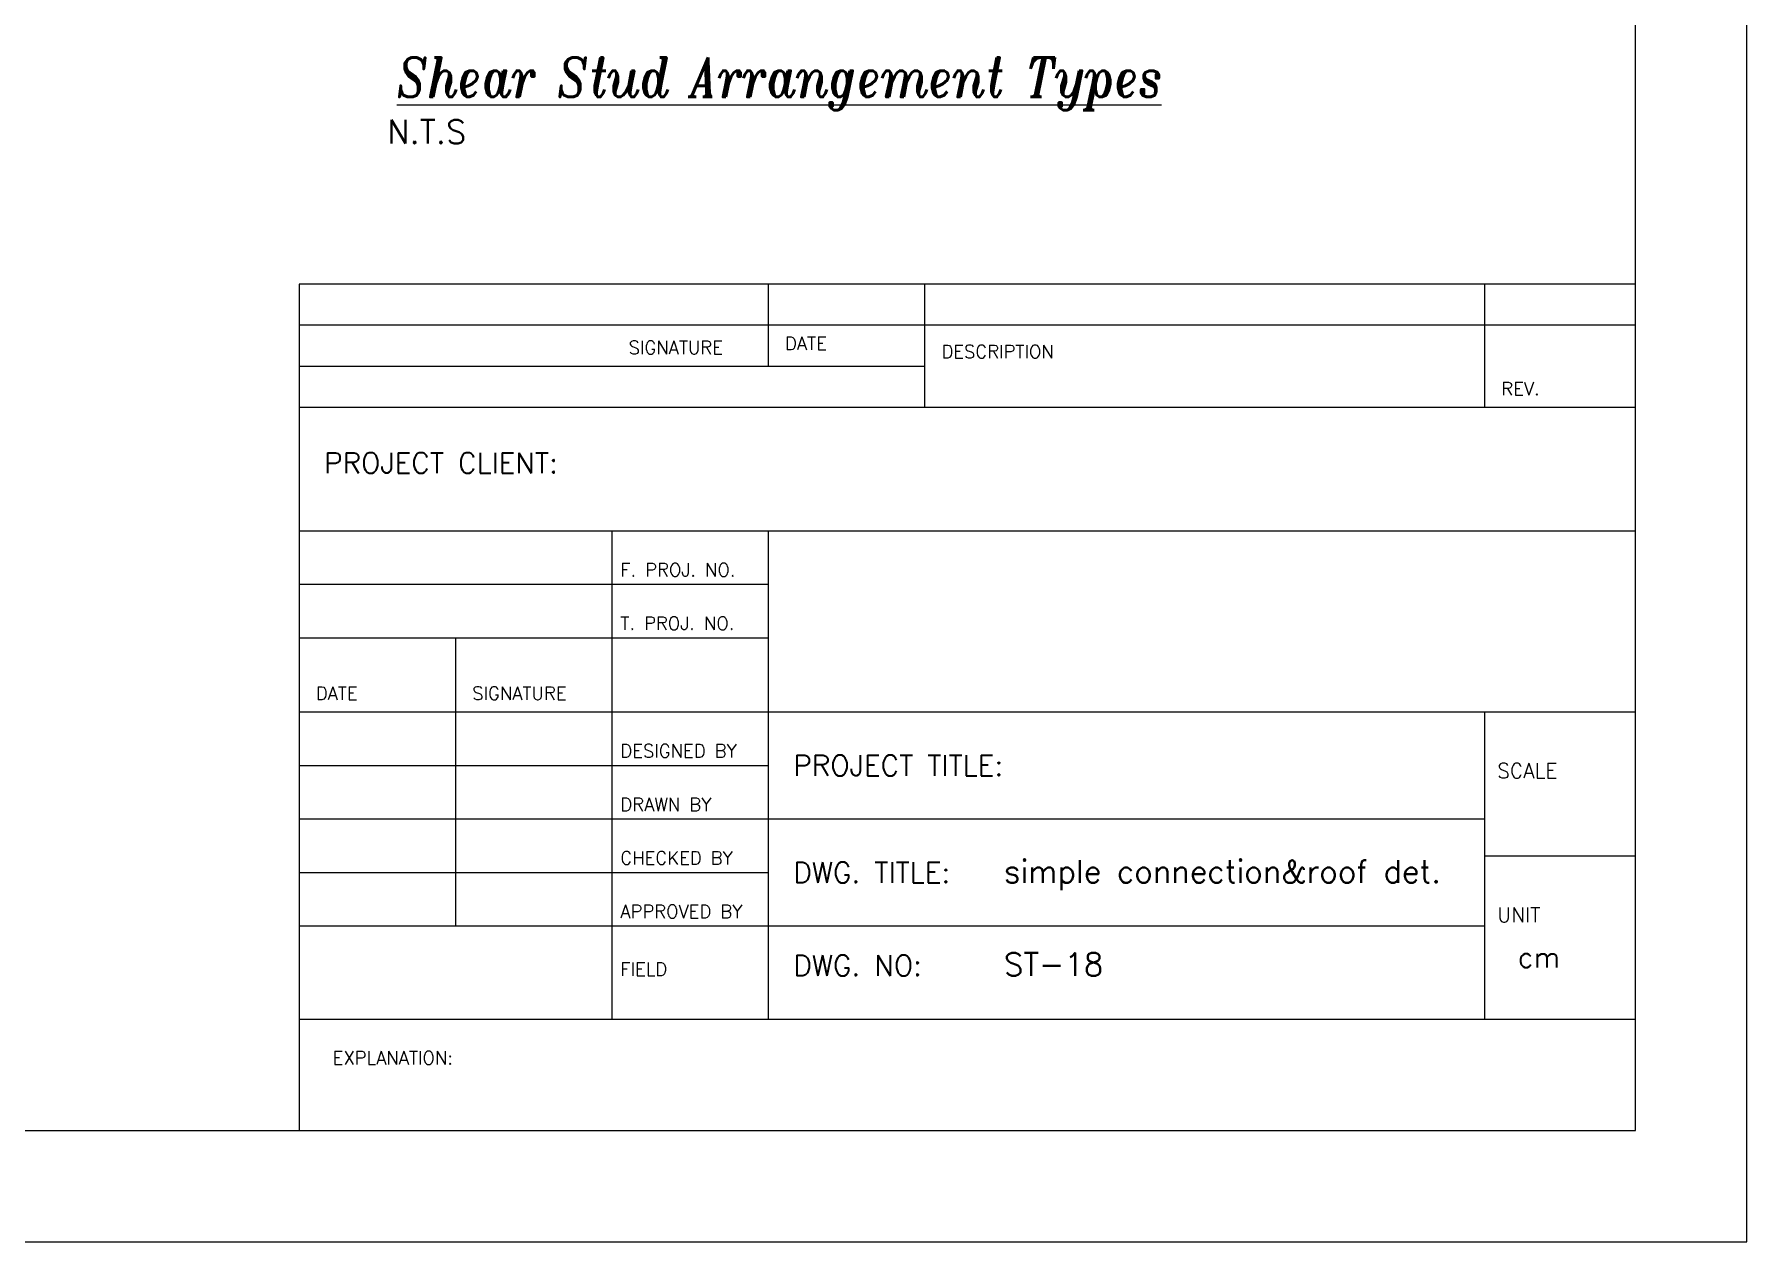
# Model space of a CAD drawing. Header units: inches. Extents: x 460503 to 460688, y 47570 to 48852.
# Drawn here: x 460568.38 to 460590.15, y 47651.02 to 47666.37 of the extents above; entities that cross this region are included whole.
import ezdxf
from ezdxf.enums import TextEntityAlignment as Align

# ---------------------------------------------------------------- set-up
doc = ezdxf.new("R2010")
doc.units = ezdxf.units.IN
doc.header["$MEASUREMENT"] = 0
for name, color, linetype in [('1', 1, 'Continuous'), ('4C', 4, 'Continuous'), ('DIM', 8, 'Continuous'), ('E10', 3, 'Continuous'), ('lateral brace', 5, 'Continuous'), ('Layer4', 118, 'Continuous')]:
    doc.layers.add(name, color=color, linetype=linetype)
doc.layers.add('17', color=60, linetype='Continuous', lineweight=18)
doc.styles.add('E100', font='SIMPLEX.shx', dxfattribs={"width": 0.7})
doc.styles.add('ITALICT', font='italict')
doc.styles.add('ROMANS', font='ROMANS', dxfattribs={"width": 0.8})

msp = doc.modelspace()

# ---------------------------------------------------------------- linework, layer by layer
at = {"layer": '1'}
for p, q in [((460571.74860333, 47663.19507522), (460571.74860333, 47652.43995771)), ((460571.74860333, 47663.19507522), (460571.74860333, 47653.85254126)), ((460588.72955203, 47663.19507522), (460571.74860333, 47663.19507522)), ((460577.71284497, 47662.14871704), (460577.71284497, 47663.19507522)), ((460579.70092552, 47661.62553795), (460579.70092552, 47663.19507522)), ((460586.81616116, 47661.62553795), (460586.81616116, 47663.19507522)), ((460588.72955203, 47662.67189613), (460571.74860333, 47662.67189613)), ((460579.70092552, 47662.14871704), (460571.74860333, 47662.14871704)), ((460588.72955203, 47661.62553795), (460571.74860333, 47661.62553795)), ((460588.72955203, 47660.05600068), (460571.74860333, 47660.05600068)), ((460575.72476443, 47653.85254126), (460575.72476443, 47660.05600068)), ((460577.71284497, 47653.85254126), (460577.71284497, 47660.05600068)), ((460577.71284497, 47659.37586786), (460571.74860333, 47659.37586786)), ((460577.71284497, 47658.69573504), (460571.74860333, 47658.69573504)), ((460573.73668388, 47655.0334814), (460573.73668388, 47658.69573504)), ((460577.71284497, 47657.75401268), (460571.74860333, 47657.75401268)), ((460588.72955203, 47657.75401268), (460577.71284497, 47657.75401268)), ((460586.81616116, 47653.85254126), (460586.81616116, 47657.75401268)), ((460577.71284497, 47657.07387986), (460571.74860333, 47657.07387986)), ((460586.81616116, 47656.39374704), (460571.74860333, 47656.39374704)), ((460588.72955203, 47655.92288586), (460586.81616116, 47655.92288586)), ((460577.71284497, 47655.71361422), (460571.74860333, 47655.71361422)), ((460577.71284497, 47655.0334814), (460571.74860333, 47655.0334814)), ((460586.81616116, 47655.0334814), (460577.71284497, 47655.0334814)), ((460571.74860333, 47653.85254126), (460588.72955203, 47653.85254126))]:
    msp.add_line(p, q, dxfattribs=at)
msp.add_lwpolyline([(460507.46120186, 47652.43995771), (460588.72955203, 47652.43995771), (460588.72955203, 47709.07295435), (460507.46120186, 47709.07295435)], close=True, dxfattribs=at)
at = {"layer": 'DIM'}
msp.add_lwpolyline([(460506.04537694, 47651.0241328), (460590.14537694, 47651.0241328), (460590.14537694, 47710.48877926), (460506.04537694, 47710.48877926)], close=True, dxfattribs=at)
at = {"layer": 'lateral brace'}
msp.add_lwpolyline([(460506.04537694, 47651.0241328), (460590.14537694, 47651.0241328), (460590.14537694, 47710.48877926), (460506.04537694, 47710.48877926)], close=True, dxfattribs=at)
at = {"layer": 'Layer4'}
msp.add_lwpolyline([(460590.14537694, 47710.48877926), (460506.04537694, 47710.48877926), (460506.04537694, 47651.0241328), (460590.14537694, 47651.0241328)], close=True, dxfattribs=at)

# ---------------------------------------------------------------- texts
at = {"layer": '1', "style": 'ROMANS'}
for s, height, p in [('SIGNATURE', 0.167417309, (460575.93403606, 47662.30567077)), ('DATE', 0.167417309, (460577.92211661, 47662.35798868)), ('DESCRIPTION', 0.1674173092, (460579.91019716, 47662.25335286)), ('REV.', 0.167417309, (460587.0254328, 47661.78249168)), ('PROJECT CLIENT:', 0.2615895456, (460572.06251079, 47660.79118925)), ('F. PROJ. NO.', 0.1674173092, (460575.82940024, 47659.48050368)), ('T. PROJ. NO.', 0.1674173092, (460575.82940024, 47658.80037086)), ('DATE', 0.167417309, (460571.95787497, 47657.9109664)), ('SIGNATURE', 0.167417309, (460573.94595552, 47657.9109664)), ('DESIGNED BY', 0.1674173092, (460575.82940024, 47657.17851568)), ('PROJECT TITLE:', 0.2615895456, (460578.02675243, 47656.94687227)), ('SCALE', 0.188344473, (460586.97311489, 47656.91692613)), ('DRAWN BY', 0.167417309, (460575.82940024, 47656.49838286)), ('CHECKED BY', 0.167417309, (460575.82940024, 47655.81825004)), ('DWG. TITLE:', 0.2615895456, (460578.02675243, 47655.58660663)), ('APPROVED BY', 0.1674173092, (460575.82940024, 47655.13811722)), ('UNIT', 0.188344473, (460586.97311489, 47655.08579931)), ('DWG. NO:', 0.261589546, (460578.02675243, 47654.40566649)), ('cm', 0.261589546, (460587.23470443, 47654.51030231)), ('FIELD', 0.167417309, (460575.82940024, 47654.40566649)), ('EXPLANATION:', 0.1674173092, (460572.17270318, 47653.27692742))]:
    msp.add_text(s, height=height, dxfattribs=at).set_placement(p)
at = {"layer": '17', "style": 'ROMANS'}
msp.add_text('N.T.S', height=0.3, dxfattribs=at).set_placement((460572.86735048, 47664.98202533))
at = {"layer": '4C', "style": 'ITALICT', "width": 0.8}
msp.add_text('%%UShear Stud Arrangement Types', height=0.5, dxfattribs=at).set_placement((460577.8465139, 47665.57325005), align=Align.CENTER)
at = {"layer": 'E10', "color": 3, "style": 'E100'}
for s, p in [('simple connection&roof det.', (460580.70460128, 47655.58660663)), ('ST-18', (460580.70460128, 47654.40566649))]:
    msp.add_text(s, height=0.28865, dxfattribs=at).set_placement(p)

doc.saveas('drawing.dxf')
